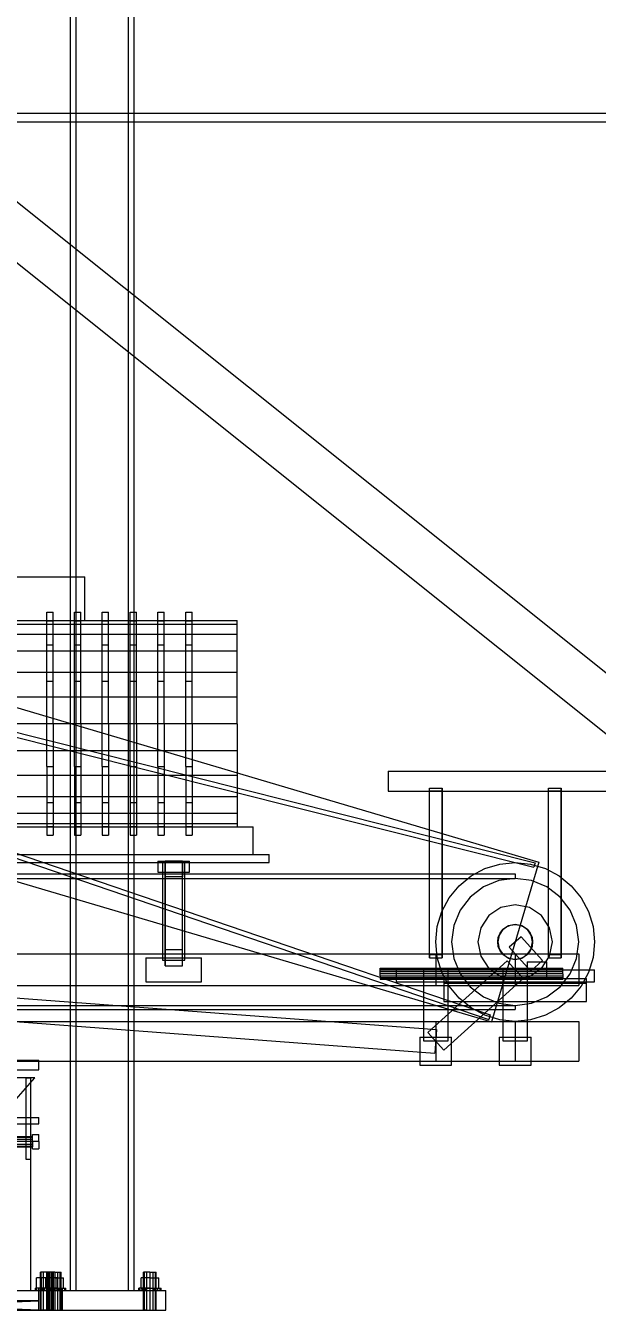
# Model space of a CAD drawing. Header units: millimetres. Extents: x -1970 to 34302, y -65268 to 6837.
# Drawn here: x 884 to 1603, y -36000 to -34382 of the extents above; entities that cross this region are included whole.
import ezdxf

# ---------------------------------------------------------------- set-up
doc = ezdxf.new("R2010")
doc.units = ezdxf.units.MM
for name, color, linetype, lineweight in [('COTAS_O', 1, 'Continuous', 0), ('frontal_C01', 7, 'Continuous', 0), ('frontal_mezcladora', 7, 'Continuous', 0), ('frontal_tolva', 7, 'Continuous', 0), ('frontal_tolva_provisional', 7, 'Continuous', 0)]:
    doc.layers.add(name, color=color, linetype=linetype, lineweight=lineweight)
doc.dimstyles.new('R19_100', dxfattribs={"dimtxt": 250, "dimasz": 150, "dimexe": 150, "dimexo": 80, "dimgap": 100, "dimtad": 1, "dimtih": 1, "dimtoh": 1, "dimdsep": 46, "dimcen": 0.09, "dimadec": 0, "dimazin": 0, "dimtfac": 1, "dimtdec": 4, "dimtofl": 0, "dimtmove": 0, "dimatfit": 3, "dimfxl": 1, "dimtolj": 1, "dimtzin": 0, "dimarcsym": 0})

# ---------------------------------------------------------------- blocks, each defined once
blk = doc.blocks.new('*D35')
at = {"layer": 'COTAS_O', "color": 0, "lineweight": -2, "transparency": 16777216}
for p, q in [((-1725, -34320), (-1725, -33550)), ((1725, -34320), (1725, -33550)), ((-1575, -33700), (1575, -33700))]:
    blk.add_line(p, q, dxfattribs=at)
at = {"layer": 'COTAS_O', "color": 0, "transparency": 16777216}
for points in [[(-1575, -33675), (-1575, -33725), (-1725, -33700)], [(1575, -33675), (1575, -33725), (1725, -33700)]]:
    blk.add_solid(points, dxfattribs=at)
at = {"layer": 'Defpoints', "color": 0, "transparency": 16777216}
for p in [(1725, -33700), (-1725, -34400), (1725, -34400)]:
    blk.add_point(p, dxfattribs=at)

msp = doc.modelspace()

# ---------------------------------------------------------------- linework, layer by layer
at = {"layer": 'frontal_C01'}
for p, q in [((940, -35975), (940, -33271.654)), ((947, -35975), (947, -33271.654)), ((1013, -35975), (1013, -33271.654)), ((1020, -35975), (1020, -33271.654)), ((913.072, -35952), (912, -35952)), ((912, -36000), (912, -35952)), ((916, -35952), (913.072, -35952)), ((913.072, -36000), (913.072, -35952)), ((920, -35952), (916, -35952)), ((916, -36000), (916, -35952)), ((920, -35952), (924, -35952)), ((920, -35952), (920, -36000)), ((924, -35952), (926.928, -35952)), ((924, -36000), (924, -35952)), ((926.928, -35952), (928, -35952)), ((926.928, -36000), (926.928, -35952)), ((928, -36000), (928, -35952)), ((1033.072, -35952), (1032, -35952)), ((1032, -36000), (1032, -35952)), ((1036, -35952), (1033.072, -35952)), ((1033.072, -36000), (1033.072, -35952)), ((1040, -35952), (1036, -35952)), ((1036, -36000), (1036, -35952)), ((1040, -35952), (1044, -35952)), ((1040, -35952), (1040, -36000)), ((1044, -35952), (1046.928, -35952)), ((1044, -36000), (1044, -35952)), ((1046.928, -35952), (1048, -35952)), ((1046.928, -36000), (1046.928, -35952)), ((1048, -36000), (1048, -35952)), ((900, -35975), (1060, -35975)), ((900, -36000), (900, -35975)), ((907.066, -35972), (906, -35972)), ((906, -35975), (906, -35972)), ((907.066, -35975), (906, -35975)), ((910.101, -35972), (907.066, -35972)), ((907.066, -35975), (907.066, -35972)), ((910.101, -35975), (907.066, -35975)), ((920, -35959.2), (908.915, -35959.2)), ((908.915, -35972), (908.915, -35959.2)), ((908.915, -35972), (920, -35972)), ((914.642, -35972), (910.101, -35972)), ((910.101, -35975), (910.101, -35972)), ((914.642, -35975), (910.101, -35975)), ((920, -35972), (914.642, -35972)), ((914.642, -35975), (914.642, -35972)), ((914.642, -35975), (920, -35975)), ((920, -35959.2), (931.085, -35959.2)), ((920, -35959.2), (920, -35972)), ((920, -35972), (925.358, -35972)), ((920, -35972), (920, -35975)), ((920, -35972), (931.085, -35972)), ((920, -35975), (925.358, -35975)), ((925.358, -35972), (929.899, -35972)), ((925.358, -35975), (925.358, -35972)), ((925.358, -35975), (929.899, -35975)), ((929.899, -35972), (932.934, -35972)), ((929.899, -35975), (929.899, -35972)), ((929.899, -35975), (932.934, -35975)), ((931.085, -35972), (931.085, -35959.2)), ((932.934, -35972), (934, -35972)), ((932.934, -35975), (932.934, -35972)), ((932.934, -35975), (934, -35975)), ((934, -35975), (934, -35972)), ((940, -35975), (947, -35975)), ((947, -35975), (1013, -35975)), ((1013, -35975), (1020, -35975)), ((1027.066, -35972), (1026, -35972)), ((1026, -35975), (1026, -35972)), ((1027.066, -35975), (1026, -35975)), ((1030.101, -35972), (1027.066, -35972)), ((1027.066, -35975), (1027.066, -35972)), ((1030.101, -35975), (1027.066, -35975)), ((1040, -35959.2), (1028.915, -35959.2)), ((1028.915, -35972), (1028.915, -35959.2)), ((1028.915, -35972), (1040, -35972)), ((1034.642, -35972), (1030.101, -35972)), ((1030.101, -35975), (1030.101, -35972)), ((1034.642, -35975), (1030.101, -35975)), ((1040, -35972), (1034.642, -35972)), ((1034.642, -35975), (1034.642, -35972)), ((1034.642, -35975), (1040, -35975)), ((1040, -35959.2), (1051.085, -35959.2)), ((1040, -35959.2), (1040, -35972)), ((1040, -35972), (1045.358, -35972)), ((1040, -35972), (1040, -35975)), ((1040, -35972), (1051.085, -35972)), ((1040, -35975), (1045.358, -35975)), ((1045.358, -35972), (1049.899, -35972)), ((1045.358, -35975), (1045.358, -35972)), ((1045.358, -35975), (1049.899, -35975)), ((1049.899, -35972), (1052.934, -35972)), ((1049.899, -35975), (1049.899, -35972)), ((1049.899, -35975), (1052.934, -35975)), ((1051.085, -35972), (1051.085, -35959.2)), ((1052.934, -35972), (1054, -35972)), ((1052.934, -35975), (1052.934, -35972)), ((1052.934, -35975), (1054, -35975)), ((1054, -35975), (1054, -35972)), ((1060, -36000), (1060, -35975)), ((900, -36000), (1060, -36000)), ((913.072, -36000), (912, -36000)), ((916, -36000), (913.072, -36000)), ((916, -36000), (920, -36000)), ((920, -36000), (924, -36000)), ((924, -36000), (926.928, -36000)), ((926.928, -36000), (928, -36000)), ((1033.072, -36000), (1032, -36000)), ((1036, -36000), (1033.072, -36000)), ((1036, -36000), (1040, -36000)), ((1040, -36000), (1044, -36000)), ((1044, -36000), (1046.928, -36000)), ((1046.928, -36000), (1048, -36000))]:
    msp.add_line(p, q, dxfattribs=at)
at = {"layer": 'frontal_mezcladora'}
for p, q in [((900, -35988), (600, -35988)), ((900, -36000), (600, -35988)), ((600, -36000), (900, -35988)), ((840, -35988), (900, -35988)), ((841.756, -35988), (900, -35988)), ((843.444, -35988), (900, -35988)), ((845, -35988), (900, -35988)), ((846.364, -35988), (900, -35988)), ((847.483, -35988), (900, -35988)), ((848.315, -35988), (900, -35988)), ((848.827, -35988), (900, -35988)), ((849, -35988), (900, -35988)), ((900, -36000), (900, -35988)), ((600, -36000), (900, -36000)), ((900, -36000), (840, -36000)), ((900, -36000), (841.756, -36000)), ((900, -36000), (843.444, -36000)), ((900, -36000), (845, -36000)), ((900, -36000), (846.364, -36000)), ((900, -36000), (847.483, -36000)), ((900, -36000), (848.315, -36000)), ((900, -36000), (848.827, -36000)), ((900, -36000), (849, -36000))]:
    msp.add_line(p, q, dxfattribs=at)
at = {"layer": 'frontal_tolva'}
for p, q in [((1763.733, -35316.567), (716.733, -34479.567)), ((-1821.5, -34492), (1821.5, -34492)), ((-1821.5, -34503), (1821.5, -34503)), ((1726.267, -35363.433), (679.267, -34526.433))]:
    msp.add_line(p, q, dxfattribs=at)
at = {"layer": 'frontal_tolva_provisional'}
for p, q in [((838, -35076), (958, -35076)), ((958, -35131), (958, -35076)), ((670, -35131), (1150, -35131)), ((838, -35131), (958, -35131)), ((910, -35131.287), (910, -35120.6)), ((910, -35120.6), (918, -35120.6)), ((910, -35161.722), (910, -35131.287)), ((910, -35131.287), (918, -35131.287)), ((918, -35131.287), (918, -35120.6)), ((918, -35161.722), (918, -35131.287)), ((945, -35131.287), (945, -35120.6)), ((945, -35120.6), (953, -35120.6)), ((945, -35161.722), (945, -35131.287)), ((945, -35131.287), (953, -35131.287)), ((953, -35131.287), (953, -35120.6)), ((953, -35161.722), (953, -35131.287)), ((980, -35131.287), (980, -35120.6)), ((980, -35120.6), (988, -35120.6)), ((980, -35161.722), (980, -35131.287)), ((980, -35131.287), (988, -35131.287)), ((988, -35131.287), (988, -35120.6)), ((988, -35161.722), (988, -35131.287)), ((1015, -35131.287), (1015, -35120.6)), ((1015, -35120.6), (1023, -35120.6)), ((1015, -35161.722), (1015, -35131.287)), ((1015, -35131.287), (1023, -35131.287)), ((1023, -35131.287), (1023, -35120.6)), ((1023, -35161.722), (1023, -35131.287)), ((1050, -35131.287), (1050, -35120.6)), ((1050, -35120.6), (1058, -35120.6)), ((1050, -35161.722), (1050, -35131.287)), ((1050, -35131.287), (1058, -35131.287)), ((1058, -35131.287), (1058, -35120.6)), ((1058, -35161.722), (1058, -35131.287)), ((1085, -35131.287), (1085, -35120.6)), ((1085, -35120.6), (1093, -35120.6)), ((1085, -35161.722), (1085, -35131.287)), ((1085, -35131.287), (1093, -35131.287)), ((1093, -35131.287), (1093, -35120.6)), ((1093, -35161.722), (1093, -35131.287)), ((1150, -35135.43), (1150, -35131)), ((670, -35135.43), (1150, -35135.43)), ((670, -35148.417), (1150, -35148.417)), ((1150, -35148.417), (1150, -35135.43)), ((1150, -35169.076), (1150, -35148.417)), ((599.774, -35160.31), (1529.774, -35435.31)), ((910, -35207.271), (910, -35161.722)), ((910, -35161.722), (918, -35161.722)), ((918, -35207.271), (918, -35161.722)), ((945, -35207.271), (945, -35161.722)), ((945, -35161.722), (953, -35161.722)), ((953, -35207.271), (953, -35161.722)), ((980, -35207.271), (980, -35161.722)), ((980, -35161.722), (988, -35161.722)), ((988, -35207.271), (988, -35161.722)), ((1015, -35207.271), (1015, -35161.722)), ((1015, -35161.722), (1023, -35161.722)), ((1023, -35207.271), (1023, -35161.722)), ((1050, -35207.271), (1050, -35161.722)), ((1050, -35161.722), (1058, -35161.722)), ((1058, -35207.271), (1058, -35161.722)), ((1085, -35207.271), (1085, -35161.722)), ((1085, -35161.722), (1093, -35161.722)), ((1093, -35207.271), (1093, -35161.722)), ((670, -35169.076), (1150, -35169.076)), ((1150, -35196), (1150, -35169.076)), ((670, -35196), (1150, -35196)), ((1150, -35227.354), (1150, -35196)), ((583.895, -35205.719), (1523.645, -35441.926)), ((585.357, -35199.9), (1525.108, -35436.107)), ((910, -35261), (910, -35207.271)), ((910, -35207.271), (918, -35207.271)), ((918, -35261), (918, -35207.271)), ((945, -35261), (945, -35207.271)), ((945, -35207.271), (953, -35207.271)), ((953, -35261), (953, -35207.271)), ((980, -35261), (980, -35207.271)), ((980, -35207.271), (988, -35207.271)), ((988, -35261), (988, -35207.271)), ((1015, -35261), (1015, -35207.271)), ((1015, -35207.271), (1023, -35207.271)), ((1023, -35261), (1023, -35207.271)), ((1050, -35261), (1050, -35207.271)), ((1050, -35207.271), (1058, -35207.271)), ((1058, -35261), (1058, -35207.271)), ((1085, -35261), (1085, -35207.271)), ((1085, -35207.271), (1093, -35207.271)), ((1093, -35261), (1093, -35207.271)), ((670, -35227.354), (1150, -35227.354)), ((1150, -35261), (1150, -35227.354)), ((1150, -35261), (670, -35261)), ((910, -35314.729), (910, -35261)), ((918, -35261), (910, -35261)), ((918, -35261), (918, -35314.729)), ((945, -35314.729), (945, -35261)), ((953, -35261), (945, -35261)), ((953, -35261), (953, -35314.729)), ((980, -35314.729), (980, -35261)), ((988, -35261), (980, -35261)), ((988, -35261), (988, -35314.729)), ((1015, -35314.729), (1015, -35261)), ((1023, -35261), (1015, -35261)), ((1023, -35261), (1023, -35314.729)), ((1050, -35314.729), (1050, -35261)), ((1058, -35261), (1050, -35261)), ((1058, -35261), (1058, -35314.729)), ((1085, -35314.729), (1085, -35261)), ((1093, -35261), (1085, -35261)), ((1093, -35261), (1093, -35314.729)), ((1150, -35261), (1150, -35294.646)), ((670, -35294.646), (1150, -35294.646)), ((1150, -35294.646), (1150, -35326)), ((549.659, -35320.626), (1466.744, -35633.484)), ((551.596, -35314.947), (1468.681, -35627.805)), ((670, -35326), (1150, -35326)), ((910, -35314.729), (910, -35360.278)), ((910, -35314.729), (918, -35314.729)), ((918, -35314.729), (918, -35360.278)), ((945, -35314.729), (945, -35360.278)), ((945, -35314.729), (953, -35314.729)), ((953, -35314.729), (953, -35360.278)), ((980, -35314.729), (980, -35360.278)), ((980, -35314.729), (988, -35314.729)), ((988, -35314.729), (988, -35360.278)), ((1015, -35314.729), (1015, -35360.278)), ((1015, -35314.729), (1023, -35314.729)), ((1023, -35314.729), (1023, -35360.278)), ((1050, -35314.729), (1050, -35360.278)), ((1050, -35314.729), (1058, -35314.729)), ((1058, -35314.729), (1058, -35360.278)), ((1085, -35314.729), (1085, -35360.278)), ((1085, -35314.729), (1093, -35314.729)), ((1093, -35314.729), (1093, -35360.278)), ((1150, -35326), (1150, -35352.924)), ((1340, -35321), (1900, -35321)), ((1340, -35321), (1340, -35346)), ((1392, -35345.871), (1392, -35342.129)), ((1392, -35342.129), (1408, -35342.129)), ((1392, -35552.129), (1392, -35342.129)), ((1408, -35342.129), (1408, -35345.871)), ((1408, -35552.129), (1408, -35342.129)), ((1542, -35345.871), (1542, -35342.129)), ((1542, -35342.129), (1558, -35342.129)), ((1542, -35552.129), (1542, -35342.129)), ((1558, -35342.129), (1558, -35345.871)), ((1558, -35552.129), (1558, -35342.129)), ((670, -35352.924), (1150, -35352.924)), ((1150, -35352.924), (1150, -35373.583)), ((1340, -35346), (1900, -35346)), ((1408, -35345.871), (1392, -35345.871)), ((1392, -35555.871), (1392, -35345.871)), ((1408, -35345.871), (1408, -35555.871)), ((1558, -35345.871), (1542, -35345.871)), ((1542, -35555.871), (1542, -35345.871)), ((1558, -35345.871), (1558, -35555.871)), ((540.226, -35361.69), (1470.226, -35636.69)), ((670, -35373.583), (1150, -35373.583)), ((910, -35360.278), (910, -35390.713)), ((910, -35360.278), (918, -35360.278)), ((918, -35360.278), (918, -35390.713)), ((945, -35360.278), (945, -35390.713)), ((945, -35360.278), (953, -35360.278)), ((953, -35360.278), (953, -35390.713)), ((980, -35360.278), (980, -35390.713)), ((980, -35360.278), (988, -35360.278)), ((988, -35360.278), (988, -35390.713)), ((1015, -35360.278), (1015, -35390.713)), ((1015, -35360.278), (1023, -35360.278)), ((1023, -35360.278), (1023, -35390.713)), ((1050, -35360.278), (1050, -35390.713)), ((1050, -35360.278), (1058, -35360.278)), ((1058, -35360.278), (1058, -35390.713)), ((1085, -35360.278), (1085, -35390.713)), ((1085, -35360.278), (1093, -35360.278)), ((1093, -35360.278), (1093, -35390.713)), ((1150, -35373.583), (1150, -35386.57)), ((650, -35391), (1170, -35391)), ((670, -35386.57), (1150, -35386.57)), ((670, -35391), (1150, -35391)), ((910, -35390.713), (910, -35401.4)), ((910, -35390.713), (918, -35390.713)), ((918, -35390.713), (918, -35401.4)), ((945, -35390.713), (945, -35401.4)), ((945, -35390.713), (953, -35390.713)), ((953, -35390.713), (953, -35401.4)), ((980, -35390.713), (980, -35401.4)), ((980, -35390.713), (988, -35390.713)), ((988, -35390.713), (988, -35401.4)), ((1015, -35390.713), (1015, -35401.4)), ((1015, -35390.713), (1023, -35390.713)), ((1023, -35390.713), (1023, -35401.4)), ((1050, -35390.713), (1050, -35401.4)), ((1050, -35390.713), (1058, -35390.713)), ((1058, -35390.713), (1058, -35401.4)), ((1085, -35390.713), (1085, -35401.4)), ((1085, -35390.713), (1093, -35390.713)), ((1093, -35390.713), (1093, -35401.4)), ((1150, -35386.57), (1150, -35391)), ((1170, -35426), (1170, -35391)), ((910, -35401.4), (918, -35401.4)), ((945, -35401.4), (953, -35401.4)), ((980, -35401.4), (988, -35401.4)), ((1015, -35401.4), (1023, -35401.4)), ((1050, -35401.4), (1058, -35401.4)), ((1085, -35401.4), (1093, -35401.4)), ((430, -35426), (1190, -35426)), ((430, -35436), (1190, -35436)), ((650, -35426), (1170, -35426)), ((1050, -35434), (1090, -35434)), ((1050, -35434), (1050, -35448)), ((1056, -35434), (1084, -35434)), ((1056, -35434), (1056, -35559)), ((1059, -35433.961), (1081, -35433.961)), ((1059, -35454.039), (1059, -35433.961)), ((1059, -35433.961), (1059, -35545.961)), ((1081, -35433.961), (1081, -35454.039)), ((1081, -35545.961), (1081, -35433.961)), ((1084, -35559), (1084, -35434)), ((1090, -35448), (1090, -35434)), ((1190, -35436), (1190, -35426)), ((1461.732, -35443.612), (1480.491, -35437.921)), ((1529.774, -35435.31), (1470.226, -35636.69)), ((1480.491, -35437.921), (1500, -35436)), ((1500, -35436), (1519.509, -35437.921)), ((1519.509, -35437.921), (1538.268, -35443.612)), ((1525.108, -35436.107), (1523.645, -35441.926)), ((330, -35450), (1500, -35450)), ((330, -35456), (1500, -35456)), ((1050, -35448), (1090, -35448)), ((1081, -35454.039), (1059, -35454.039)), ((1059, -35566.039), (1059, -35454.039)), ((1081, -35566.039), (1081, -35454.039)), ((1429.289, -35465.289), (1444.443, -35452.853)), ((1444.443, -35452.853), (1461.732, -35443.612)), ((1500, -35456), (1479.294, -35458.726)), ((1500, -35450), (1500, -35456)), ((1520.706, -35458.726), (1500, -35456)), ((1538.268, -35443.612), (1555.557, -35452.853)), ((1555.557, -35452.853), (1570.711, -35465.289)), ((1416.853, -35480.443), (1429.289, -35465.289)), ((1460, -35466.718), (1443.431, -35479.431)), ((1479.294, -35458.726), (1460, -35466.718)), ((1540, -35466.718), (1520.706, -35458.726)), ((1556.569, -35479.431), (1540, -35466.718)), ((1570.711, -35465.289), (1583.147, -35480.443)), ((1407.612, -35497.732), (1416.853, -35480.443)), ((1443.431, -35479.431), (1430.718, -35496)), ((1500, -35489), (1482.014, -35492.578)), ((1517.986, -35492.578), (1500, -35489)), ((1569.282, -35496), (1556.569, -35479.431)), ((1583.147, -35480.443), (1592.388, -35497.732)), ((1401.921, -35516.491), (1407.612, -35497.732)), ((1430.718, -35496), (1422.726, -35515.294)), ((1466.766, -35502.766), (1456.578, -35518.014)), ((1482.014, -35492.578), (1466.766, -35502.766)), ((1533.234, -35502.766), (1517.986, -35492.578)), ((1543.422, -35518.014), (1533.234, -35502.766)), ((1577.274, -35515.294), (1569.282, -35496)), ((1592.388, -35497.732), (1598.079, -35516.491)), ((1400, -35536), (1401.921, -35516.491)), ((1422.726, -35515.294), (1420, -35536)), ((1456.578, -35518.014), (1453, -35536)), ((1484.444, -35520.444), (1479.675, -35527.581)), ((1480.947, -35525), (1484.444, -35520.444)), ((1491.581, -35515.675), (1484.444, -35520.444)), ((1484.444, -35520.444), (1489, -35516.947)), ((1489, -35516.947), (1494.306, -35514.75)), ((1500, -35514), (1491.581, -35515.675)), ((1494.306, -35514.75), (1500, -35514)), ((1508.419, -35515.675), (1500, -35514)), ((1500, -35514), (1505.694, -35514.75)), ((1505.694, -35514.75), (1511, -35516.947)), ((1515.556, -35520.444), (1508.419, -35515.675)), ((1511, -35516.947), (1515.556, -35520.444)), ((1520.325, -35527.581), (1515.556, -35520.444)), ((1515.556, -35520.444), (1519.053, -35525)), ((1547, -35536), (1543.422, -35518.014)), ((1580, -35536), (1577.274, -35515.294)), ((1598.079, -35516.491), (1600, -35536)), ((1401.921, -35555.509), (1400, -35536)), ((1420, -35536), (1422.726, -35556.706)), ((1453, -35536), (1456.578, -35553.986)), ((1479.675, -35527.581), (1478, -35536)), ((1478, -35536), (1478.75, -35530.306)), ((1478, -35536), (1479.675, -35544.419)), ((1478.75, -35541.694), (1478, -35536)), ((1478.75, -35530.306), (1480.947, -35525)), ((1507.433, -35529.31), (1492.567, -35542.69)), ((1534.433, -35559.31), (1507.433, -35529.31)), ((1519.053, -35525), (1521.25, -35530.306)), ((1522, -35536), (1520.325, -35527.581)), ((1520.325, -35544.419), (1522, -35536)), ((1521.25, -35530.306), (1522, -35536)), ((1522, -35536), (1521.25, -35541.694)), ((1543.422, -35553.986), (1547, -35536)), ((1577.274, -35556.706), (1580, -35536)), ((1600, -35536), (1598.079, -35555.509)), ((200, -35551), (1400, -35551)), ((1059, -35545.961), (1059, -35566.039)), ((1081, -35545.961), (1059, -35545.961)), ((1081, -35566.039), (1081, -35545.961)), ((1408, -35552.129), (1392, -35552.129)), ((1392, -35552.129), (1392, -35555.871)), ((1400, -35551), (1400, -35591)), ((1400, -35551), (1500, -35551)), ((1408, -35555.871), (1408, -35552.129)), ((1456.578, -35553.986), (1466.766, -35569.234)), ((1480.947, -35547), (1478.75, -35541.694)), ((1479.675, -35544.419), (1484.444, -35551.556)), ((1484.444, -35551.556), (1480.947, -35547)), ((1484.444, -35551.556), (1491.581, -35556.325)), ((1489, -35555.053), (1484.444, -35551.556)), ((1519.567, -35572.69), (1492.567, -35542.69)), ((1500, -35551), (1500, -35591)), ((1500, -35551), (1580, -35551)), ((1508.419, -35556.325), (1515.556, -35551.556)), ((1515.556, -35551.556), (1511, -35555.053)), ((1515.556, -35551.556), (1520.325, -35544.419)), ((1519.053, -35547), (1515.556, -35551.556)), ((1521.25, -35541.694), (1519.053, -35547)), ((1533.234, -35569.234), (1543.422, -35553.986)), ((1558, -35552.129), (1542, -35552.129)), ((1542, -35552.129), (1542, -35555.871)), ((1558, -35555.871), (1558, -35552.129)), ((1580, -35551), (1580, -35591)), ((201.122, -35556.042), (1401.122, -35646.042)), ((1035, -35556), (1105, -35556)), ((1035, -35556), (1035, -35586)), ((1056, -35559), (1084, -35559)), ((1059, -35566.039), (1081, -35566.039)), ((1105, -35586), (1105, -35556)), ((1330, -35569.533), (1330, -35569)), ((1330, -35569), (1560, -35569)), ((1330, -35571.05), (1330, -35569.533)), ((1330, -35569.533), (1560, -35569.533)), ((1389.966, -35649.851), (1489.966, -35559.851)), ((1392, -35555.871), (1408, -35555.871)), ((1407.612, -35574.268), (1401.921, -35555.509)), ((1422.726, -35556.706), (1430.718, -35576)), ((1466.766, -35569.234), (1482.014, -35579.422)), ((1494.306, -35557.25), (1489, -35555.053)), ((1489.966, -35559.851), (1510.034, -35582.149)), ((1491.581, -35556.325), (1500, -35558)), ((1500, -35558), (1494.306, -35557.25)), ((1500, -35558), (1508.419, -35556.325)), ((1505.694, -35557.25), (1500, -35558)), ((1511, -35555.053), (1505.694, -35557.25)), ((1515, -35561), (1540, -35561)), ((1515, -35561), (1515, -35581)), ((1517.986, -35579.422), (1533.234, -35569.234)), ((1534.433, -35559.31), (1519.567, -35572.69)), ((1540, -35581), (1540, -35561)), ((1542, -35555.871), (1558, -35555.871)), ((1560, -35569.533), (1560, -35569)), ((1560, -35571.05), (1560, -35569.533)), ((1569.282, -35576), (1577.274, -35556.706)), ((1598.079, -35555.509), (1592.388, -35574.268)), ((198.878, -35585.958), (1398.878, -35675.958)), ((1035, -35586), (1105, -35586)), ((1330, -35573.321), (1330, -35571.05)), ((1330, -35571.05), (1560, -35571.05)), ((1330, -35576), (1330, -35573.321)), ((1330, -35573.321), (1560, -35573.321)), ((1330, -35578.679), (1330, -35576)), ((1560, -35576), (1330, -35576)), ((1330, -35578.679), (1330, -35580.95)), ((1330, -35578.679), (1560, -35578.679)), ((1330, -35580.95), (1330, -35582.467)), ((1330, -35580.95), (1560, -35580.95)), ((1330, -35582.467), (1330, -35583)), ((1330, -35582.467), (1560, -35582.467)), ((1330, -35583), (1560, -35583)), ((1350, -35571), (1600, -35571)), ((1350, -35571), (1350, -35586)), ((1350, -35586), (1600, -35586)), ((1415, -35571), (1385, -35571)), ((1385, -35661), (1385, -35571)), ((1416.853, -35591.557), (1407.612, -35574.268)), ((1410, -35582), (1590, -35582)), ((1410, -35582), (1410, -35588)), ((1410, -35586), (1590, -35586)), ((1410, -35586), (1410, -35611)), ((1410.034, -35672.149), (1510.034, -35582.149)), ((1415, -35571), (1415, -35661)), ((1430.718, -35576), (1443.431, -35592.569)), ((1482.014, -35579.422), (1500, -35583)), ((1515, -35571), (1485, -35571)), ((1485, -35661), (1485, -35571)), ((1500, -35583), (1517.986, -35579.422)), ((1515, -35571), (1515, -35661)), ((1515, -35581), (1540, -35581)), ((1556.569, -35592.569), (1569.282, -35576)), ((1560, -35573.321), (1560, -35571.05)), ((1560, -35576), (1560, -35573.321)), ((1560, -35576), (1560, -35578.679)), ((1560, -35578.679), (1560, -35580.95)), ((1560, -35580.95), (1560, -35582.467)), ((1560, -35582.467), (1560, -35583)), ((1592.388, -35574.268), (1583.147, -35591.557)), ((1590, -35588), (1590, -35582)), ((1590, -35611), (1590, -35586)), ((1600, -35586), (1600, -35571)), ((200, -35591), (1400, -35591)), ((1400, -35591), (1500, -35591)), ((1410, -35588), (1590, -35588)), ((1429.289, -35606.711), (1416.853, -35591.557)), ((1443.431, -35592.569), (1460, -35605.282)), ((1500, -35591), (1580, -35591)), ((1540, -35605.282), (1556.569, -35592.569)), ((1583.147, -35591.557), (1570.711, -35606.711)), ((-1000, -35616), (1500, -35616)), ((1410, -35611), (1590, -35611)), ((1444.443, -35619.147), (1429.289, -35606.711)), ((1460, -35605.282), (1479.294, -35613.274)), ((1479.294, -35613.274), (1500, -35616)), ((1500, -35616), (1520.706, -35613.274)), ((1500, -35616), (1500, -35621)), ((1520.706, -35613.274), (1540, -35605.282)), ((1570.711, -35606.711), (1555.557, -35619.147)), ((-1000, -35621), (1500, -35621)), ((1461.732, -35628.388), (1444.443, -35619.147)), ((1480.491, -35634.079), (1461.732, -35628.388)), ((1468.681, -35627.805), (1466.744, -35633.484)), ((1500, -35636), (1480.491, -35634.079)), ((1519.509, -35634.079), (1500, -35636)), ((1538.268, -35628.388), (1519.509, -35634.079)), ((1555.557, -35619.147), (1538.268, -35628.388)), ((200, -35636), (1400, -35636)), ((1389.966, -35649.851), (1410.034, -35672.149)), ((1401.122, -35646.042), (1398.878, -35675.958)), ((1400, -35636), (1400, -35686)), ((1400, -35636), (1500, -35636)), ((1500, -35636), (1500, -35686)), ((1500, -35636), (1580, -35636)), ((1580, -35636), (1580, -35686)), ((1380, -35656), (1420, -35656)), ((1380, -35656), (1380, -35691)), ((1415, -35661), (1385, -35661)), ((1420, -35691), (1420, -35656)), ((1480, -35656), (1520, -35656)), ((1480, -35656), (1480, -35691)), ((1515, -35661), (1485, -35661)), ((1520, -35691), (1520, -35656)), ((200, -35686), (1400, -35686)), ((800, -35685), (900, -35685)), ((800, -35697), (900, -35697)), ((900, -35697), (900, -35685)), ((1380, -35691), (1420, -35691)), ((1400, -35686), (1500, -35686)), ((1480, -35691), (1520, -35691)), ((1500, -35686), (1580, -35686)), ((805, -35810), (895, -35707)), ((895, -35707), (805, -35707)), ((884, -35810), (884, -35707)), ((884, -35707), (890, -35707)), ((890, -35810), (890, -35707)), ((800, -35757), (900, -35757)), ((900, -35765), (900, -35757)), ((800, -35765), (900, -35765)), ((883, -35765), (890, -35765)), ((890, -35975), (890, -35765)), ((892, -35787.5), (892, -35778.493)), ((892, -35778.493), (900, -35778.493)), ((900, -35787.5), (900, -35778.493)), ((808, -35781.1), (892, -35781.1)), ((808, -35781.957), (892, -35781.957)), ((808, -35784.3), (892, -35784.3)), ((892, -35787.5), (808, -35787.5)), ((808, -35790.7), (892, -35790.7)), ((808, -35793.043), (892, -35793.043)), ((808, -35793.9), (892, -35793.9)), ((892, -35781.957), (892, -35781.1)), ((892, -35784.3), (892, -35781.957)), ((892, -35787.5), (892, -35784.3)), ((892, -35787.5), (892, -35790.7)), ((892, -35796.507), (892, -35787.5)), ((900, -35787.5), (892, -35787.5)), ((892, -35790.7), (892, -35793.043)), ((892, -35793.043), (892, -35793.9)), ((892, -35796.507), (900, -35796.507)), ((900, -35787.5), (900, -35796.507)), ((890, -35810), (884, -35810)), ((903.072, -35952), (902, -35952)), ((902, -36000), (902, -35952)), ((906, -35952), (903.072, -35952)), ((903.072, -36000), (903.072, -35952)), ((910, -35952), (906, -35952)), ((906, -36000), (906, -35952)), ((914, -35952), (910, -35952)), ((910, -36000), (910, -35952)), ((916.928, -35952), (914, -35952)), ((914, -36000), (914, -35952)), ((918, -35952), (916.928, -35952)), ((916.928, -36000), (916.928, -35952)), ((918, -35952), (918, -36000)), ((770, -35975), (930, -35975)), ((883, -35975), (890, -35975)), ((897.066, -35972), (896, -35972)), ((896, -35975), (896, -35972)), ((897.066, -35975), (896, -35975)), ((900.101, -35972), (897.066, -35972)), ((897.066, -35975), (897.066, -35972)), ((900.101, -35975), (897.066, -35975)), ((903.6, -35959.2), (897.2, -35959.2)), ((897.2, -35972), (897.2, -35959.2)), ((903.6, -35972), (897.2, -35972)), ((904.642, -35972), (900.101, -35972)), ((900.101, -35975), (900.101, -35972)), ((904.642, -35975), (900.101, -35975)), ((916.4, -35959.2), (903.6, -35959.2)), ((903.6, -35972), (903.6, -35959.2)), ((916.4, -35972), (903.6, -35972)), ((910, -35972), (904.642, -35972)), ((904.642, -35975), (904.642, -35972)), ((910, -35975), (904.642, -35975)), ((915.358, -35972), (910, -35972)), ((910, -35975), (910, -35972)), ((915.358, -35975), (910, -35975)), ((919.899, -35972), (915.358, -35972)), ((915.358, -35975), (915.358, -35972)), ((919.899, -35975), (915.358, -35975)), ((922.8, -35959.2), (916.4, -35959.2)), ((916.4, -35972), (916.4, -35959.2)), ((916.4, -35972), (922.8, -35972)), ((922.934, -35972), (919.899, -35972)), ((919.899, -35975), (919.899, -35972)), ((922.934, -35975), (919.899, -35975)), ((922.8, -35959.2), (922.8, -35972)), ((924, -35972), (922.934, -35972)), ((922.934, -35975), (922.934, -35972)), ((922.934, -35975), (924, -35975)), ((924, -35972), (924, -35975)), ((930, -36000), (930, -35975)), ((770, -36000), (930, -36000)), ((903.072, -36000), (902, -36000)), ((906, -36000), (903.072, -36000)), ((910, -36000), (906, -36000)), ((914, -36000), (910, -36000)), ((916.928, -36000), (914, -36000)), ((916.928, -36000), (918, -36000))]:
    msp.add_line(p, q, dxfattribs=at)

# ---------------------------------------------------------------- dimensions: what is measured, and where the dimension line sits
at = {"layer": 'COTAS_O'}
dim = msp.add_aligned_dim(p1=(-1725, -34400), p2=(1725, -34400), distance=700, text='<> O', dimstyle='R19_100', dxfattribs=at)
dim.commit()
dim.dimension.update_dxf_attribs({"geometry": '*D35', "text_midpoint": (0, -33700)})

doc.saveas('drawing.dxf')
